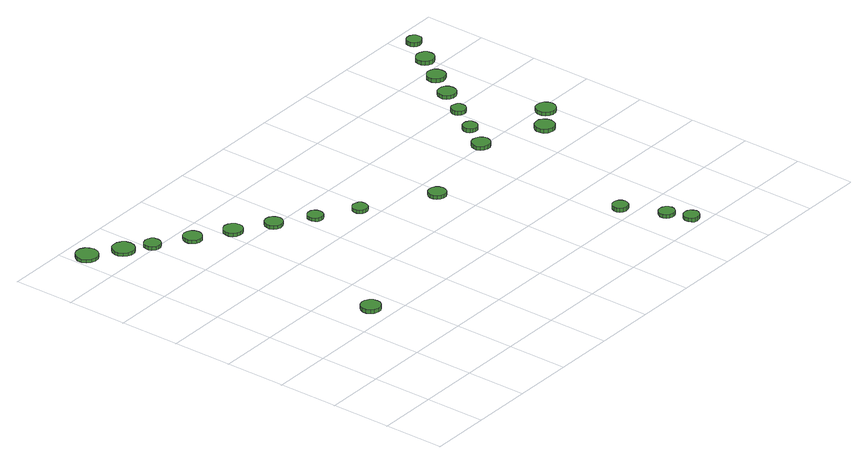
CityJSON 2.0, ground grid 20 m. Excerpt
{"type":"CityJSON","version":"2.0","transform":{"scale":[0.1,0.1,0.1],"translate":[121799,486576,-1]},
"CityObjects":{
"tree1":{"type":"SolitaryVegetationObject","attributes":{"function":"something"},"geometry":[{"type":"MultiSurface","lod":"1","boundaries":[[[0,1,2,3,4,5,6,7,8,9,10,11,12,13,14]],[[15,16,17,18,19,20,21,22,23,24,25,26,27,28,29]],[[0,29,28,1]],[[1,28,27,2]],[[2,27,26,3]],[[3,26,25,4]],[[4,25,24,5]],[[5,24,23,6]],[[6,23,22,7]],[[7,22,21,8]],[[8,21,20,9]],[[9,20,19,10]],[[10,19,18,11]],[[11,18,17,12]],[[12,17,16,13]],[[13,16,15,14]],[[14,15,29,0]]]}]},
"tree2":{"type":"SolitaryVegetationObject","attributes":{"function":"something"},"geometry":[{"type":"MultiSurface","lod":"1","boundaries":[[[30,31,32,33,34,35,36,37,38,39,40,41,42,43,44]],[[45,46,47,48,49,50,51,52,53,54,55,56,57,58,59]],[[30,59,58,31]],[[31,58,57,32]],[[32,57,56,33]],[[33,56,55,34]],[[34,55,54,35]],[[35,54,53,36]],[[36,53,52,37]],[[37,52,51,38]],[[38,51,50,39]],[[39,50,49,40]],[[40,49,48,41]],[[41,48,47,42]],[[42,47,46,43]],[[43,46,45,44]],[[44,45,59,30]]]}]},
"tree3":{"type":"SolitaryVegetationObject","attributes":{"function":"something"},"geometry":[{"type":"MultiSurface","lod":"1","boundaries":[[[60,61,62,63,64,65,66,67,68,69,70,71,72,73,74]],[[75,76,77,78,79,80,81,82,83,84,85,86,87,88,89]],[[60,89,88,61]],[[61,88,87,62]],[[62,87,86,63]],[[63,86,85,64]],[[64,85,84,65]],[[65,84,83,66]],[[66,83,82,67]],[[67,82,81,68]],[[68,81,80,69]],[[69,80,79,70]],[[70,79,78,71]],[[71,78,77,72]],[[72,77,76,73]],[[73,76,75,74]],[[74,75,89,60]]]}]},
"tree4":{"type":"SolitaryVegetationObject","attributes":{"function":"something"},"geometry":[{"type":"MultiSurface","lod":"1","boundaries":[[[90,91,92,93,94,95,96,97,98,99,100,101,102,103,104]],[[105,106,107,108,109,110,111,112,113,114,115,116,117,118,119]],[[90,119,118,91]],[[91,118,117,92]],[[92,117,116,93]],[[93,116,115,94]],[[94,115,114,95]],[[95,114,113,96]],[[96,113,112,97]],[[97,112,111,98]],[[98,111,110,99]],[[99,110,109,100]],[[100,109,108,101]],[[101,108,107,102]],[[102,107,106,103]],[[103,106,105,104]],[[104,105,119,90]]]}]},
"tree5":{"type":"SolitaryVegetationObject","attributes":{"function":"something"},"geometry":[{"type":"MultiSurface","lod":"1","boundaries":[[[120,121,122,123,124,125,126,127,128,129,130,131,132,133,134]],[[135,136,137,138,139,140,141,142,143,144,145,146,147,148,149]],[[120,149,148,121]],[[121,148,147,122]],[[122,147,146,123]],[[123,146,145,124]],[[124,145,144,125]],[[125,144,143,126]],[[126,143,142,127]],[[127,142,141,128]],[[128,141,140,129]],[[129,140,139,130]],[[130,139,138,131]],[[131,138,137,132]],[[132,137,136,133]],[[133,136,135,134]],[[134,135,149,120]]]}]},
"tree6":{"type":"SolitaryVegetationObject","attributes":{"function":"something"},"geometry":[{"type":"MultiSurface","lod":"1","boundaries":[[[150,151,152,153,154,155,156,157,158,159,160,161,162,163,164]],[[165,166,167,168,169,170,171,172,173,174,175,176,177,178,179]],[[150,179,178,151]],[[151,178,177,152]],[[152,177,176,153]],[[153,176,175,154]],[[154,175,174,155]],[[155,174,173,156]],[[156,173,172,157]],[[157,172,171,158]],[[158,171,170,159]],[[159,170,169,160]],[[160,169,168,161]],[[161,168,167,162]],[[162,167,166,163]],[[163,166,165,164]],[[164,165,179,150]]]}]},
"tree7":{"type":"SolitaryVegetationObject","attributes":{"function":"something"},"geometry":[{"type":"MultiSurface","lod":"1","boundaries":[[[180,181,182,183,184,185,186,187,188,189,190,191,192,193,194]],[[195,196,197,198,199,200,201,202,203,204,205,206,207,208,209]],[[180,209,208,181]],[[181,208,207,182]],[[182,207,206,183]],[[183,206,205,184]],[[184,205,204,185]],[[185,204,203,186]],[[186,203,202,187]],[[187,202,201,188]],[[188,201,200,189]],[[189,200,199,190]],[[190,199,198,191]],[[191,198,197,192]],[[192,197,196,193]],[[193,196,195,194]],[[194,195,209,180]]]}]},
"tree8":{"type":"SolitaryVegetationObject","attributes":{"function":"something"},"geometry":[{"type":"MultiSurface","lod":"1","boundaries":[[[210,211,212,213,214,215,216,217,218,219,220,221,222,223,224]],[[225,226,227,228,229,230,231,232,233,234,235,236,237,238,239]],[[210,239,238,211]],[[211,238,237,212]],[[212,237,236,213]],[[213,236,235,214]],[[214,235,234,215]],[[215,234,233,216]],[[216,233,232,217]],[[217,232,231,218]],[[218,231,230,219]],[[219,230,229,220]],[[220,229,228,221]],[[221,228,227,222]],[[222,227,226,223]],[[223,226,225,224]],[[224,225,239,210]]]}]},
"tree9":{"type":"SolitaryVegetationObject","attributes":{"function":"something"},"geometry":[{"type":"MultiSurface","lod":"1","boundaries":[[[240,241,242,243,244,245,246,247,248,249,250,251,252,253,254]],[[255,256,257,258,259,260,261,262,263,264,265,266,267,268,269]],[[240,269,268,241]],[[241,268,267,242]],[[242,267,266,243]],[[243,266,265,244]],[[244,265,264,245]],[[245,264,263,246]],[[246,263,262,247]],[[247,262,261,248]],[[248,261,260,249]],[[249,260,259,250]],[[250,259,258,251]],[[251,258,257,252]],[[252,257,256,253]],[[253,256,255,254]],[[254,255,269,240]]]}]},
"tree10":{"type":"SolitaryVegetationObject","attributes":{"function":"something"},"geometry":[{"type":"MultiSurface","lod":"1","boundaries":[[[270,271,272,273,274,275,276,277,278,279,280,281,282,283,284]],[[285,286,287,288,289,290,291,292,293,294,295,296,297,298,299]],[[270,299,298,271]],[[271,298,297,272]],[[272,297,296,273]],[[273,296,295,274]],[[274,295,294,275]],[[275,294,293,276]],[[276,293,292,277]],[[277,292,291,278]],[[278,291,290,279]],[[279,290,289,280]],[[280,289,288,281]],[[281,288,287,282]],[[282,287,286,283]],[[283,286,285,284]],[[284,285,299,270]]]}]},
"tree11":{"type":"SolitaryVegetationObject","attributes":{"function":"something"},"geometry":[{"type":"MultiSurface","lod":"1","boundaries":[[[300,301,302,303,304,305,306,307,308,309,310,311,312,313,314]],[[315,316,317,318,319,320,321,322,323,324,325,326,327,328,329]],[[300,329,328,301]],[[301,328,327,302]],[[302,327,326,303]],[[303,326,325,304]],[[304,325,324,305]],[[305,324,323,306]],[[306,323,322,307]],[[307,322,321,308]],[[308,321,320,309]],[[309,320,319,310]],[[310,319,318,311]],[[311,318,317,312]],[[312,317,316,313]],[[313,316,315,314]],[[314,315,329,300]]]}]},
"tree12":{"type":"SolitaryVegetationObject","attributes":{"function":"something"},"geometry":[{"type":"MultiSurface","lod":"1","boundaries":[[[330,331,332,333,334,335,336,337,338,339,340,341,342,343,344]],[[345,346,347,348,349,350,351,352,353,354,355,356,357,358,359]],[[330,359,358,331]],[[331,358,357,332]],[[332,357,356,333]],[[333,356,355,334]],[[334,355,354,335]],[[335,354,353,336]],[[336,353,352,337]],[[337,352,351,338]],[[338,351,350,339]],[[339,350,349,340]],[[340,349,348,341]],[[341,348,347,342]],[[342,347,346,343]],[[343,346,345,344]],[[344,345,359,330]]]}]},
"tree13":{"type":"SolitaryVegetationObject","attributes":{"function":"something"},"geometry":[{"type":"MultiSurface","lod":"1","boundaries":[[[360,361,362,363,364,365,366,367,368,369,370,371,372,373,374]],[[375,376,377,378,379,380,381,382,383,384,385,386,387,388,389]],[[360,389,388,361]],[[361,388,387,362]],[[362,387,386,363]],[[363,386,385,364]],[[364,385,384,365]],[[365,384,383,366]],[[366,383,382,367]],[[367,382,381,368]],[[368,381,380,369]],[[369,380,379,370]],[[370,379,378,371]],[[371,378,377,372]],[[372,377,376,373]],[[373,376,375,374]],[[374,375,389,360]]]}]},
"tree14":{"type":"SolitaryVegetationObject","attributes":{"function":"something"},"geometry":[{"type":"MultiSurface","lod":"1","boundaries":[[[390,391,392,393,394,395,396,397,398,399,400,401,402,403,404]],[[405,406,407,408,409,410,411,412,413,414,415,416,417,418,419]],[[390,419,418,391]],[[391,418,417,392]],[[392,417,416,393]],[[393,416,415,394]],[[394,415,414,395]],[[395,414,413,396]],[[396,413,412,397]],[[397,412,411,398]],[[398,411,410,399]],[[399,410,409,400]],[[400,409,408,401]],[[401,408,407,402]],[[402,407,406,403]],[[403,406,405,404]],[[404,405,419,390]]]}]},
"tree15":{"type":"SolitaryVegetationObject","attributes":{"function":"something"},"geometry":[{"type":"MultiSurface","lod":"1","boundaries":[[[420,421,422,423,424,425,426,427,428,429,430,431,432,433,434]],[[435,436,437,438,439,440,441,442,443,444,445,446,447,448,449]],[[420,449,448,421]],[[421,448,447,422]],[[422,447,446,423]],[[423,446,445,424]],[[424,445,444,425]],[[425,444,443,426]],[[426,443,442,427]],[[427,442,441,428]],[[428,441,440,429]],[[429,440,439,430]],[[430,439,438,431]],[[431,438,437,432]],[[432,437,436,433]],[[433,436,435,434]],[[434,435,449,420]]]}]},
"tree16":{"type":"SolitaryVegetationObject","attributes":{"function":"something"},"geometry":[{"type":"MultiSurface","lod":"1","boundaries":[[[450,451,452,453,454,455,456,457,458,459,460,461,462,463,464]],[[465,466,467,468,469,470,471,472,473,474,475,476,477,478,479]],[[450,479,478,451]],[[451,478,477,452]],[[452,477,476,453]],[[453,476,475,454]],[[454,475,474,455]],[[455,474,473,456]],[[456,473,472,457]],[[457,472,471,458]],[[458,471,470,459]],[[459,470,469,460]],[[460,469,468,461]],[[461,468,467,462]],[[462,467,466,463]],[[463,466,465,464]],[[464,465,479,450]]]}]},
"tree17":{"type":"SolitaryVegetationObject","attributes":{"function":"something"},"geometry":[{"type":"MultiSurface","lod":"1","boundaries":[[[480,481,482,483,484,485,486,487,488,489,490,491,492,493,494]],[[495,496,497,498,499,500,501,502,503,504,505,506,507,508,509]],[[480,509,508,481]],[[481,508,507,482]],[[482,507,506,483]],[[483,506,505,484]],[[484,505,504,485]],[[485,504,503,486]],[[486,503,502,487]],[[487,502,501,488]],[[488,501,500,489]],[[489,500,499,490]],[[490,499,498,491]],[[491,498,497,492]],[[492,497,496,493]],[[493,496,495,494]],[[494,495,509,480]]]}]},
"tree18":{"type":"SolitaryVegetationObject","attributes":{"function":"something"},"geometry":[{"type":"MultiSurface","lod":"1","boundaries":[[[510,511,512,513,514,515,516,517,518,519,520,521,522,523,524]],[[525,526,527,528,529,530,531,532,533,534,535,536,537,538,539]],[[510,539,538,511]],[[511,538,537,512]],[[512,537,536,513]],[[513,536,535,514]],[[514,535,534,515]],[[515,534,533,516]],[[516,533,532,517]],[[517,532,531,518]],[[518,531,530,519]],[[519,530,529,520]],[[520,529,528,521]],[[521,528,527,522]],[[522,527,526,523]],[[523,526,525,524]],[[524,525,539,510]]]}]},
"tree19":{"type":"SolitaryVegetationObject","attributes":{"function":"something"},"geometry":[{"type":"MultiSurface","lod":"1","boundaries":[[[540,541,542,543,544,545,546,547,548,549,550,551,552,553,554]],[[555,556,557,558,559,560,561,562,563,564,565,566,567,568,569]],[[540,569,568,541]],[[541,568,567,542]],[[542,567,566,543]],[[543,566,565,544]],[[544,565,564,545]],[[545,564,563,546]],[[546,563,562,547]],[[547,562,561,548]],[[548,561,560,549]],[[549,560,559,550]],[[550,559,558,551]],[[551,558,557,552]],[[552,557,556,553]],[[553,556,555,554]],[[554,555,569,540]]]}]},
"tree20":{"type":"SolitaryVegetationObject","attributes":{"function":"something"},"geometry":[{"type":"MultiSurface","lod":"1","boundaries":[[[570,571,572,573,574,575,576,577,578,579,580,581,582,583,584]],[[585,586,587,588,589,590,591,592,593,594,595,596,597,598,599]],[[570,599,598,571]],[[571,598,597,572]],[[572,597,596,573]],[[573,596,595,574]],[[574,595,594,575]],[[575,594,593,576]],[[576,593,592,577]],[[577,592,591,578]],[[578,591,590,579]],[[579,590,589,580]],[[580,589,588,581]],[[581,588,587,582]],[[582,587,586,583]],[[583,586,585,584]],[[584,585,599,570]]]}]},
"tree21":{"type":"SolitaryVegetationObject","attributes":{"function":"something"},"geometry":[{"type":"MultiSurface","lod":"1","boundaries":[[[600,601,602,603,604,605,606,607,608,609,610,611,612,613,614]],[[615,616,617,618,619,620,621,622,623,624,625,626,627,628,629]],[[600,629,628,601]],[[601,628,627,602]],[[602,627,626,603]],[[603,626,625,604]],[[604,625,624,605]],[[605,624,623,606]],[[606,623,622,607]],[[607,622,621,608]],[[608,621,620,609]],[[609,620,619,610]],[[610,619,618,611]],[[611,618,617,612]],[[612,617,616,613]],[[613,616,615,614]],[[614,615,629,600]]]}]},
"tree22":{"type":"SolitaryVegetationObject","attributes":{"function":"something"},"geometry":[{"type":"MultiSurface","lod":"1","boundaries":[[[630,631,632,633,634,635,636,637,638,639,640,641,642,643,644]],[[645,646,647,648,649,650,651,652,653,654,655,656,657,658,659]],[[630,659,658,631]],[[631,658,657,632]],[[632,657,656,633]],[[633,656,655,634]],[[634,655,654,635]],[[635,654,653,636]],[[636,653,652,637]],[[637,652,651,638]],[[638,651,650,639]],[[639,650,649,640]],[[640,649,648,641]],[[641,648,647,642]],[[642,647,646,643]],[[643,646,645,644]],[[644,645,659,630]]]}]}
},
"vertices":[
[81,1328,19],[78,1342,19],[69,1355,19],[56,1362,19],[41,1364,19],[26,1359,19],[15,1349,19],[9,1335,19],[9,1320,19],[15,1306,19],[26,1296,19],[41,1291,19],[56,1293,19],[69,1301,19],[78,1313,19],[78,1313,8],[69,1301,8],[56,1293,8],[41,1291,8],[26,1296,8],[15,1306,8],[9,1320,8],[9,1335,8],[15,1349,8],[26,1359,8],[41,1364,8],[56,1362,8],[69,1355,8],[78,1342,8],[81,1328,8],
[346,462,28],[344,475,28],[336,486,28],[324,493,28],[311,494,28],[298,490,28],[289,481,28],[283,469,28],[283,456,28],[289,444,28],[298,435,28],[311,431,28],[324,432,28],[336,439,28],[344,449,28],[344,449,15],[336,439,15],[324,432,15],[311,431,15],[298,435,15],[289,444,15],[283,456,15],[283,469,15],[289,481,15],[298,490,15],[311,494,15],[324,493,15],[336,486,15],[344,475,15],[346,462,15],
[177,1265,19],[174,1279,19],[165,1291,19],[152,1299,19],[138,1300,19],[123,1296,19],[112,1286,19],[106,1272,19],[106,1257,19],[112,1244,19],[123,1234,19],[138,1229,19],[152,1230,19],[165,1238,19],[174,1250,19],[174,1250,8],[165,1238,8],[152,1230,8],[138,1229,8],[123,1234,8],[112,1244,8],[106,1257,8],[106,1272,8],[112,1286,8],[123,1296,8],[138,1300,8],[152,1299,8],[165,1291,8],[174,1279,8],[177,1265,8],
[244,1214,19],[242,1225,19],[235,1234,19],[226,1240,19],[215,1241,19],[204,1237,19],[195,1230,19],[191,1220,19],[191,1208,19],[195,1198,19],[204,1191,19],[215,1187,19],[226,1188,19],[235,1194,19],[242,1203,19],[242,1203,8],[235,1194,8],[226,1188,8],[215,1187,8],[204,1191,8],[195,1198,8],[191,1208,8],[191,1220,8],[195,1230,8],[204,1237,8],[215,1241,8],[226,1240,8],[235,1234,8],[242,1225,8],[244,1214,8],
[355,1145,19],[352,1158,19],[345,1168,19],[334,1174,19],[321,1176,19],[309,1172,19],[300,1163,19],[295,1152,19],[295,1139,19],[300,1128,19],[309,1119,19],[321,1115,19],[334,1116,19],[345,1123,19],[352,1133,19],[352,1133,8],[345,1123,8],[334,1116,8],[321,1115,8],[309,1119,8],[300,1128,8],[295,1139,8],[295,1152,8],[300,1163,8],[309,1172,8],[321,1176,8],[334,1174,8],[345,1168,8],[352,1158,8],[355,1145,8],
[463,1076,19],[461,1088,19],[453,1099,19],[442,1105,19],[429,1107,19],[417,1103,19],[407,1094,19],[402,1082,19],[402,1069,19],[407,1057,19],[417,1049,19],[429,1045,19],[442,1046,19],[453,1053,19],[461,1063,19],[461,1063,8],[453,1053,8],[442,1046,8],[429,1045,8],[417,1049,8],[407,1057,8],[402,1069,8],[402,1082,8],[407,1094,8],[417,1103,8],[429,1107,8],[442,1105,8],[453,1099,8],[461,1088,8],[463,1076,8],
[570,1006,19],[567,1018,19],[560,1028,19],[550,1034,19],[538,1035,19],[526,1031,19],[517,1023,19],[512,1012,19],[512,1000,19],[517,989,19],[526,981,19],[538,977,19],[550,978,19],[560,984,19],[567,994,19],[567,994,8],[560,984,8],[550,978,8],[538,977,8],[526,981,8],[517,989,8],[512,1000,8],[512,1012,8],[517,1023,8],[526,1031,8],[538,1035,8],[550,1034,8],[560,1028,8],[567,1018,8],[570,1006,8],
[675,934,19],[673,944,19],[667,953,19],[658,958,19],[647,959,19],[637,956,19],[630,949,19],[625,939,19],[625,929,19],[630,919,19],[637,912,19],[647,909,19],[658,910,19],[667,915,19],[673,924,19],[673,924,8],[667,915,8],[658,910,8],[647,909,8],[637,912,8],[630,919,8],[625,929,8],[625,939,8],[630,949,8],[637,956,8],[647,959,8],[658,958,8],[667,953,8],[673,944,8],[675,934,8],
[794,858,19],[792,868,19],[786,876,19],[777,881,19],[767,882,19],[757,879,19],[749,872,19],[745,863,19],[745,852,19],[749,843,19],[757,836,19],[767,833,19],[777,834,19],[786,839,19],[792,848,19],[792,848,8],[786,839,8],[777,834,8],[767,833,8],[757,836,8],[749,843,8],[745,852,8],[745,863,8],[749,872,8],[757,879,8],[767,882,8],[777,881,8],[786,876,8],[792,868,8],[794,858,8],
[1001,723,26],[998,734,26],[991,744,26],[981,750,26],[969,751,26],[958,748,26],[949,740,26],[944,729,26],[944,717,26],[949,706,26],[958,698,26],[969,694,26],[981,695,26],[991,701,26],[998,711,26],[998,711,14],[991,701,14],[981,695,14],[969,694,14],[958,698,14],[949,706,14],[944,717,14],[944,729,14],[949,740,14],[958,748,14],[969,751,14],[981,750,14],[991,744,14],[998,734,14],[1001,723,14],
[1265,237,32],[1262,247,32],[1256,256,32],[1247,261,32],[1237,262,32],[1227,259,32],[1219,252,32],[1214,242,32],[1214,232,32],[1219,222,32],[1227,215,32],[1237,212,32],[1247,213,32],[1256,218,32],[1262,227,32],[1262,227,19],[1256,218,19],[1247,213,19],[1237,212,19],[1227,215,19],[1219,222,19],[1214,232,19],[1214,242,19],[1219,252,19],[1227,259,19],[1237,262,19],[1247,261,19],[1256,256,19],[1262,247,19],[1265,237,19],
[1325,107,29],[1323,118,29],[1316,127,29],[1307,132,29],[1296,133,29],[1286,130,29],[1278,123,29],[1274,113,29],[1274,102,29],[1278,92,29],[1286,85,29],[1296,82,29],[1307,83,29],[1316,88,29],[1323,97,29],[1323,97,17],[1316,88,17],[1307,83,17],[1296,82,17],[1286,85,17],[1278,92,17],[1274,102,17],[1274,113,17],[1278,123,17],[1286,130,17],[1296,133,17],[1307,132,17],[1316,127,17],[1323,118,17],[1325,107,17],
[1353,35,30],[1350,45,30],[1344,54,30],[1335,59,30],[1324,60,30],[1314,57,30],[1306,50,30],[1302,40,30],[1302,30,30],[1306,20,30],[1314,13,30],[1324,10,30],[1335,11,30],[1344,16,30],[1350,25,30],[1350,25,17],[1344,16,17],[1335,11,17],[1324,10,17],[1314,13,17],[1306,20,17],[1302,30,17],[1302,40,17],[1306,50,17],[1314,57,17],[1324,60,17],[1335,59,17],[1344,54,17],[1350,45,17],[1353,35,17],
[1311,797,29],[1308,809,29],[1301,819,29],[1290,825,29],[1278,827,29],[1266,823,29],[1257,815,29],[1252,804,29],[1252,791,29],[1257,780,29],[1266,772,29],[1278,768,29],[1290,769,29],[1301,776,29],[1308,785,29],[1308,785,16],[1301,776,16],[1290,769,16],[1278,768,16],[1266,772,16],[1257,780,16],[1252,791,16],[1252,804,16],[1257,815,16],[1266,823,16],[1278,827,16],[1290,825,16],[1301,819,16],[1308,809,16],[1311,797,16],
[1366,886,27],[1364,896,27],[1358,904,27],[1350,909,27],[1340,910,27],[1330,907,27],[1323,900,27],[1319,891,27],[1319,881,27],[1323,872,27],[1330,865,27],[1340,862,27],[1350,863,27],[1358,868,27],[1364,876,27],[1364,876,14],[1358,868,14],[1350,863,14],[1340,862,14],[1330,865,14],[1323,872,14],[1319,881,14],[1319,891,14],[1323,900,14],[1330,907,14],[1340,910,14],[1350,909,14],[1358,904,14],[1364,896,14],[1366,886,14],
[1510,709,31],[1507,722,31],[1500,733,31],[1488,740,31],[1475,741,31],[1462,737,31],[1452,728,31],[1447,716,31],[1447,703,31],[1452,691,31],[1462,682,31],[1475,678,31],[1488,679,31],[1500,686,31],[1507,696,31],[1507,696,18],[1500,686,18],[1488,679,18],[1475,678,18],[1462,682,18],[1452,691,18],[1447,703,18],[1447,716,18],[1452,728,18],[1462,737,18],[1475,741,18],[1488,740,18],[1500,733,18],[1507,722,18],[1510,709,18],
[1431,981,24],[1429,991,24],[1423,999,24],[1414,1004,24],[1405,1005,24],[1395,1002,24],[1388,995,24],[1384,986,24],[1384,976,24],[1388,967,24],[1395,960,24],[1405,957,24],[1414,958,24],[1423,963,24],[1429,972,24],[1429,972,11],[1423,963,11],[1414,958,11],[1405,957,11],[1395,960,11],[1388,967,11],[1384,976,11],[1384,986,11],[1388,995,11],[1395,1002,11],[1405,1005,11],[1414,1004,11],[1423,999,11],[1429,991,11],[1431,981,11],
[1496,1071,22],[1494,1083,22],[1487,1093,22],[1476,1099,22],[1464,1100,22],[1452,1097,22],[1443,1088,22],[1438,1077,22],[1438,1065,22],[1443,1054,22],[1452,1046,22],[1464,1042,22],[1476,1043,22],[1487,1049,22],[1494,1059,22],[1494,1059,10],[1487,1049,10],[1476,1043,10],[1464,1042,10],[1452,1046,10],[1443,1054,10],[1438,1065,10],[1438,1077,10],[1443,1088,10],[1452,1097,10],[1464,1100,10],[1476,1099,10],[1487,1093,10],[1494,1083,10],[1496,1071,10],
[1592,769,31],[1589,782,31],[1582,793,31],[1570,799,31],[1557,801,31],[1544,797,31],[1534,788,31],[1529,776,31],[1529,762,31],[1534,750,31],[1544,741,31],[1557,737,31],[1570,738,31],[1582,745,31],[1589,756,31],[1589,756,19],[1582,745,19],[1570,738,19],[1557,737,19],[1544,741,19],[1534,750,19],[1529,762,19],[1529,776,19],[1534,788,19],[1544,797,19],[1557,801,19],[1570,799,19],[1582,793,19],[1589,782,19],[1592,769,19],
[1559,1161,20],[1557,1173,20],[1550,1183,20],[1539,1189,20],[1526,1191,20],[1515,1187,20],[1505,1178,20],[1500,1167,20],[1500,1155,20],[1505,1143,20],[1515,1135,20],[1526,1131,20],[1539,1132,20],[1550,1138,20],[1557,1149,20],[1557,1149,7],[1550,1138,7],[1539,1132,7],[1526,1131,7],[1515,1135,7],[1505,1143,7],[1500,1155,7],[1500,1167,7],[1505,1178,7],[1515,1187,7],[1526,1191,7],[1539,1189,7],[1550,1183,7],[1557,1173,7],[1559,1161,7],
[1621,1250,20],[1619,1263,20],[1611,1273,20],[1601,1279,20],[1588,1280,20],[1577,1276,20],[1567,1268,20],[1562,1257,20],[1562,1244,20],[1567,1233,20],[1577,1225,20],[1588,1221,20],[1601,1222,20],[1611,1228,20],[1619,1238,20],[1619,1238,7],[1611,1228,7],[1601,1222,7],[1588,1221,7],[1577,1225,7],[1567,1233,7],[1562,1244,7],[1562,1257,7],[1567,1268,7],[1577,1276,7],[1588,1280,7],[1601,1279,7],[1611,1273,7],[1619,1263,7],[1621,1250,7],
[1678,1341,20],[1676,1351,20],[1670,1359,20],[1661,1364,20],[1651,1365,20],[1642,1362,20],[1634,1356,20],[1630,1346,20],[1630,1336,20],[1634,1327,20],[1642,1320,20],[1651,1317,20],[1661,1318,20],[1670,1323,20],[1676,1331,20],[1676,1331,7],[1670,1323,7],[1661,1318,7],[1651,1317,7],[1642,1320,7],[1634,1327,7],[1630,1336,7],[1630,1346,7],[1634,1356,7],[1642,1362,7],[1651,1365,7],[1661,1364,7],[1670,1359,7],[1676,1351,7],[1678,1341,7]
]}
